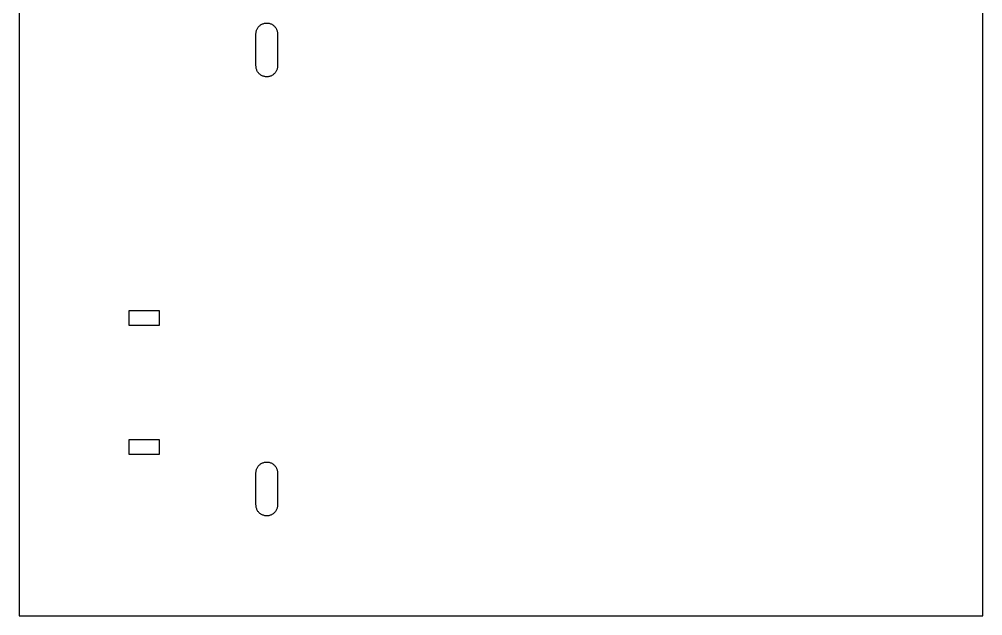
# Model space of a CAD drawing. Header units: metres. Extents: x 0 to 448, y 0 to 625.
# Drawn here: x 0 to 448, y 0 to 277.1 of the extents above; entities that cross this region are included whole.
import ezdxf

# ---------------------------------------------------------------- set-up
doc = ezdxf.new("R2010")
doc.units = ezdxf.units.M

msp = doc.modelspace()

# ---------------------------------------------------------------- linework, layer by layer
for p, q in [((0, 624.8), (0, 0)), ((448, 0), (448, 624.8)), ((110.911, 273.17), (111.095, 273.428)), ((111.095, 273.428), (111.295, 273.674)), ((111.295, 273.674), (111.511, 273.907)), ((111.511, 273.907), (111.74, 274.126)), ((111.74, 274.126), (111.983, 274.33)), ((111.983, 274.33), (112.239, 274.518)), ((112.239, 274.518), (112.506, 274.69)), ((112.506, 274.69), (112.783, 274.844)), ((112.783, 274.844), (113.069, 274.981)), ((113.069, 274.981), (113.364, 275.098)), ((113.364, 275.098), (113.665, 275.197)), ((113.665, 275.197), (113.973, 275.277)), ((113.973, 275.277), (114.284, 275.337)), ((114.284, 275.337), (114.599, 275.377)), ((114.599, 275.377), (114.915, 275.397)), ((114.915, 275.397), (115.233, 275.397)), ((115.233, 275.397), (115.549, 275.377)), ((115.549, 275.377), (115.864, 275.337)), ((115.864, 275.337), (116.176, 275.277)), ((116.176, 275.277), (116.483, 275.197)), ((116.483, 275.197), (116.784, 275.098)), ((116.784, 275.098), (117.079, 274.981)), ((117.079, 274.981), (117.365, 274.844)), ((117.365, 274.844), (117.642, 274.69)), ((117.642, 274.69), (117.909, 274.518)), ((117.909, 274.518), (118.165, 274.33)), ((118.165, 274.33), (118.408, 274.126)), ((118.408, 274.126), (118.638, 273.907)), ((118.638, 273.907), (118.853, 273.674)), ((118.853, 273.674), (119.053, 273.428)), ((119.053, 273.428), (119.237, 273.17)), ((110.075, 270.479), (110.09, 270.796)), ((110.075, 255.479), (110.075, 270.479)), ((110.09, 270.796), (110.125, 271.112)), ((110.125, 271.112), (110.18, 271.424)), ((110.18, 271.424), (110.255, 271.732)), ((110.255, 271.732), (110.349, 272.035)), ((110.349, 272.035), (110.462, 272.332)), ((110.462, 272.332), (110.594, 272.62)), ((110.594, 272.62), (110.744, 272.9)), ((110.744, 272.9), (110.911, 273.17)), ((119.237, 273.17), (119.404, 272.9)), ((119.404, 272.9), (119.554, 272.62)), ((119.554, 272.62), (119.686, 272.332)), ((119.686, 272.332), (119.799, 272.035)), ((119.799, 272.035), (119.893, 271.732)), ((119.893, 271.732), (119.968, 271.424)), ((119.968, 271.424), (120.023, 271.112)), ((120.023, 271.112), (120.058, 270.796)), ((120.058, 270.796), (120.073, 270.479)), ((120.073, 270.479), (120.073, 255.479)), ((110.08, 255.162), (110.075, 255.479)), ((120.073, 255.479), (120.068, 255.162)), ((110.105, 254.846), (110.08, 255.162)), ((110.15, 254.532), (110.105, 254.846)), ((110.215, 254.221), (110.15, 254.532)), ((110.3, 253.915), (110.215, 254.221)), ((110.403, 253.616), (110.3, 253.915)), ((110.526, 253.323), (110.403, 253.616)), ((110.667, 253.039), (110.526, 253.323)), ((110.825, 252.764), (110.667, 253.039)), ((111.001, 252.5), (110.825, 252.764)), ((111.193, 252.247), (111.001, 252.5)), ((111.401, 252.007), (111.193, 252.247)), ((111.624, 251.781), (111.401, 252.007)), ((111.86, 251.57), (111.624, 251.781)), ((112.11, 251.374), (111.86, 251.57)), ((112.371, 251.194), (112.11, 251.374)), ((112.643, 251.031), (112.371, 251.194)), ((112.925, 250.885), (112.643, 251.031)), ((113.216, 250.758), (112.925, 250.885)), ((117.223, 250.885), (116.932, 250.758)), ((117.505, 251.031), (117.223, 250.885)), ((117.777, 251.194), (117.505, 251.031)), ((118.039, 251.374), (117.777, 251.194)), ((118.288, 251.57), (118.039, 251.374)), ((118.524, 251.781), (118.288, 251.57)), ((118.747, 252.007), (118.524, 251.781)), ((118.955, 252.247), (118.747, 252.007)), ((119.147, 252.5), (118.955, 252.247)), ((119.323, 252.764), (119.147, 252.5)), ((119.481, 253.039), (119.323, 252.764)), ((119.622, 253.323), (119.481, 253.039)), ((119.745, 253.616), (119.622, 253.323)), ((119.849, 253.915), (119.745, 253.616)), ((119.933, 254.221), (119.849, 253.915)), ((119.998, 254.532), (119.933, 254.221)), ((120.043, 254.846), (119.998, 254.532)), ((120.068, 255.162), (120.043, 254.846)), ((113.514, 250.65), (113.216, 250.758)), ((113.818, 250.56), (113.514, 250.65)), ((114.128, 250.49), (113.818, 250.56)), ((114.441, 250.44), (114.128, 250.49)), ((114.757, 250.41), (114.441, 250.44)), ((115.074, 250.4), (114.757, 250.41)), ((115.391, 250.41), (115.074, 250.4)), ((115.707, 250.44), (115.391, 250.41)), ((116.02, 250.49), (115.707, 250.44)), ((116.33, 250.56), (116.02, 250.49)), ((116.634, 250.65), (116.33, 250.56)), ((116.932, 250.758), (116.634, 250.65)), ((51.0741, 134.9), (51.0741, 141.9)), ((51.0741, 141.9), (65.0741, 141.9)), ((65.0741, 141.9), (65.0741, 134.9)), ((65.0741, 134.9), (51.0741, 134.9)), ((51.0741, 74.9), (51.0741, 81.9)), ((51.0741, 81.9), (65.0741, 81.9)), ((65.0741, 81.9), (65.0741, 74.9)), ((65.0741, 74.9), (51.0741, 74.9)), ((110.125, 67.1116), (110.18, 67.424)), ((110.18, 67.424), (110.255, 67.7324)), ((110.255, 67.7324), (110.349, 68.0353)), ((110.349, 68.0353), (110.462, 68.3317)), ((110.462, 68.3317), (110.594, 68.6203)), ((110.594, 68.6203), (110.744, 68.9)), ((110.744, 68.9), (110.911, 69.1696)), ((110.911, 69.1696), (111.095, 69.428)), ((111.095, 69.428), (111.295, 69.6743)), ((111.295, 69.6743), (111.511, 69.9074)), ((111.511, 69.9074), (111.74, 70.1263)), ((111.74, 70.1263), (111.983, 70.3303)), ((111.983, 70.3303), (112.239, 70.5184)), ((112.239, 70.5184), (112.506, 70.6899)), ((112.506, 70.6899), (112.783, 70.8442)), ((112.783, 70.8442), (113.069, 70.9805)), ((113.069, 70.9805), (113.364, 71.0985)), ((113.364, 71.0985), (113.665, 71.1975)), ((113.665, 71.1975), (113.973, 71.2771)), ((113.973, 71.2771), (114.284, 71.3372)), ((114.284, 71.3372), (114.599, 71.3773)), ((114.599, 71.3773), (114.915, 71.3975)), ((114.915, 71.3975), (115.233, 71.3975)), ((115.233, 71.3975), (115.549, 71.3773)), ((115.549, 71.3773), (115.864, 71.3372)), ((115.864, 71.3372), (116.176, 71.2771)), ((116.176, 71.2771), (116.483, 71.1975)), ((116.483, 71.1975), (116.784, 71.0985)), ((116.784, 71.0985), (117.079, 70.9805)), ((117.079, 70.9805), (117.365, 70.8442)), ((117.365, 70.8442), (117.642, 70.6899)), ((117.642, 70.6899), (117.909, 70.5184)), ((117.909, 70.5184), (118.165, 70.3303)), ((118.165, 70.3303), (118.408, 70.1263)), ((118.408, 70.1263), (118.638, 69.9074)), ((118.638, 69.9074), (118.853, 69.6743)), ((118.853, 69.6743), (119.053, 69.428)), ((119.053, 69.428), (119.237, 69.1696)), ((119.237, 69.1696), (119.404, 68.9)), ((119.404, 68.9), (119.554, 68.6203)), ((119.554, 68.6203), (119.686, 68.3317)), ((119.686, 68.3317), (119.799, 68.0353)), ((119.799, 68.0353), (119.893, 67.7324)), ((119.893, 67.7324), (119.968, 67.424)), ((119.968, 67.424), (120.023, 67.1116)), ((110.075, 66.4793), (110.09, 66.7962)), ((110.075, 51.4793), (110.075, 66.4793)), ((110.09, 66.7962), (110.125, 67.1116)), ((120.023, 67.1116), (120.058, 66.7962)), ((120.058, 66.7962), (120.073, 66.4793)), ((120.073, 66.4793), (120.073, 51.4793)), ((110.08, 51.1621), (110.075, 51.4793)), ((110.105, 50.8458), (110.08, 51.1621)), ((110.15, 50.5318), (110.105, 50.8458)), ((110.215, 50.2212), (110.15, 50.5318)), ((110.3, 49.9154), (110.215, 50.2212)), ((110.403, 49.6156), (110.3, 49.9154)), ((110.526, 49.3229), (110.403, 49.6156)), ((110.667, 49.0386), (110.526, 49.3229)), ((119.622, 49.3229), (119.481, 49.0386)), ((119.745, 49.6156), (119.622, 49.3229)), ((119.849, 49.9154), (119.745, 49.6156)), ((119.933, 50.2212), (119.849, 49.9154)), ((119.998, 50.5318), (119.933, 50.2212)), ((120.043, 50.8458), (119.998, 50.5318)), ((120.068, 51.1621), (120.043, 50.8458)), ((120.073, 51.4793), (120.068, 51.1621)), ((110.825, 48.7639), (110.667, 49.0386)), ((111.001, 48.4997), (110.825, 48.7639)), ((111.193, 48.2472), (111.001, 48.4997)), ((111.401, 48.0074), (111.193, 48.2472)), ((111.624, 47.7813), (111.401, 48.0074)), ((111.86, 47.5698), (111.624, 47.7813)), ((112.11, 47.3736), (111.86, 47.5698)), ((112.371, 47.1937), (112.11, 47.3736)), ((112.643, 47.0307), (112.371, 47.1937)), ((112.925, 46.8854), (112.643, 47.0307)), ((113.216, 46.7581), (112.925, 46.8854)), ((113.514, 46.6496), (113.216, 46.7581)), ((113.818, 46.5603), (113.514, 46.6496)), ((114.128, 46.4904), (113.818, 46.5603)), ((114.441, 46.4402), (114.128, 46.4904)), ((114.757, 46.4101), (114.441, 46.4402)), ((115.074, 46.4), (114.757, 46.4101)), ((115.391, 46.4101), (115.074, 46.4)), ((115.707, 46.4402), (115.391, 46.4101)), ((116.02, 46.4904), (115.707, 46.4402)), ((116.33, 46.5603), (116.02, 46.4904)), ((116.634, 46.6496), (116.33, 46.5603)), ((116.932, 46.7581), (116.634, 46.6496)), ((117.223, 46.8854), (116.932, 46.7581)), ((117.505, 47.0307), (117.223, 46.8854)), ((117.777, 47.1937), (117.505, 47.0307)), ((118.039, 47.3736), (117.777, 47.1937)), ((118.288, 47.5698), (118.039, 47.3736)), ((118.524, 47.7813), (118.288, 47.5698)), ((118.747, 48.0074), (118.524, 47.7813)), ((118.955, 48.2472), (118.747, 48.0074)), ((119.147, 48.4997), (118.955, 48.2472)), ((119.323, 48.7639), (119.147, 48.4997)), ((119.481, 49.0386), (119.323, 48.7639)), ((0, 0), (448, 0))]:
    msp.add_line(p, q)

doc.saveas('drawing.dxf')
